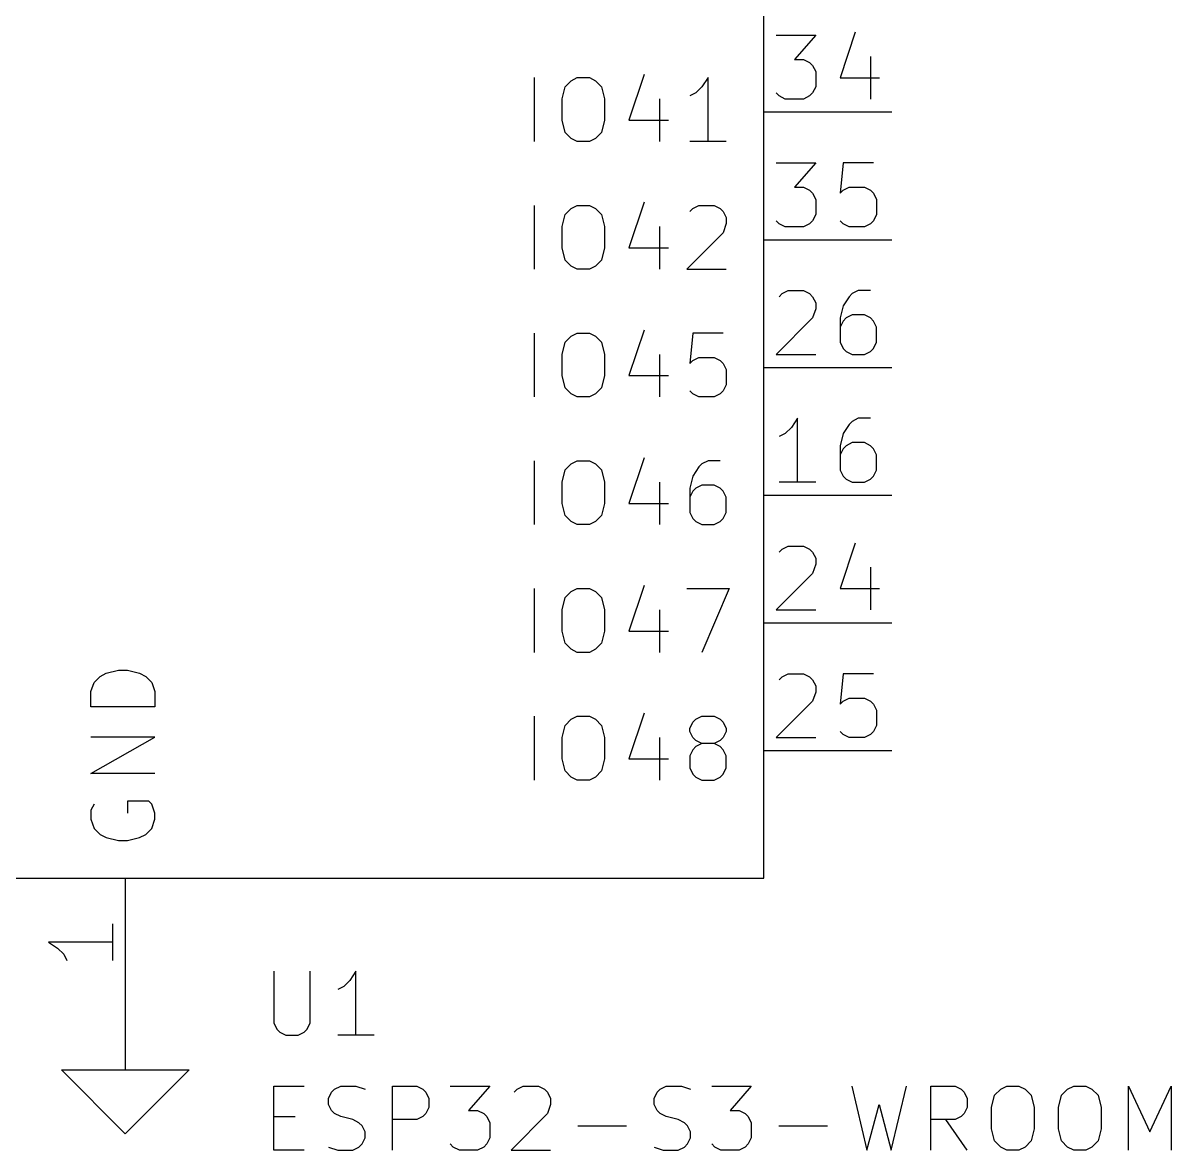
# Model space of a CAD drawing. Header units: inches. Extents: x 0.4 to 16.1, y -11.3 to -0.4.
# Drawn here: x 9.37 to 10.269, y -3.913 to -3.03 of the extents above; entities that cross this region are included whole.
import ezdxf

# ---------------------------------------------------------------- set-up
doc = ezdxf.new("R2010")
doc.units = ezdxf.units.IN
doc.header["$MEASUREMENT"] = 0
for name, color, linetype in [('GREENSIXTYFIVE', 129, 'CONTINUOUS'), ('LIGHTRED', 12, 'CONTINUOUS'), ('RED', 14, 'CONTINUOUS'), ('WHITE', 250, 'CONTINUOUS')]:
    doc.layers.add(name, color=color, linetype=linetype)

msp = doc.modelspace()

# ---------------------------------------------------------------- linework, layer by layer
at = {"layer": 'GREENSIXTYFIVE', "linetype": 'CONTINUOUS'}
for p, q in [((9.77047, -3.12313), (9.77047, -3.07313)), ((9.77047, -3.12313), (9.77047, -3.07313)), ((9.79905, -3.07551), (9.80381, -3.07313)), ((9.79905, -3.07551), (9.80381, -3.07313)), ((9.80381, -3.07313), (9.81333, -3.07313)), ((9.80381, -3.07313), (9.81333, -3.07313)), ((9.81333, -3.07313), (9.81809, -3.07551)), ((9.81333, -3.07313), (9.81809, -3.07551)), ((9.85619, -3.07075), (9.84429, -3.10646)), ((9.85619, -3.07075), (9.84429, -3.10646)), ((9.90619, -3.07313), (9.90143, -3.08028)), ((9.90619, -3.07313), (9.90143, -3.08028)), ((9.90619, -3.12313), (9.90619, -3.07313)), ((9.90619, -3.12313), (9.90619, -3.07313)), ((9.79191, -3.0898), (9.79428, -3.08028)), ((9.79191, -3.0898), (9.79428, -3.08028)), ((9.79428, -3.08028), (9.79905, -3.07551)), ((9.79428, -3.08028), (9.79905, -3.07551)), ((9.81809, -3.07551), (9.82285, -3.08028)), ((9.81809, -3.07551), (9.82285, -3.08028)), ((9.82285, -3.08028), (9.82524, -3.0898)), ((9.82285, -3.08028), (9.82524, -3.0898)), ((9.90143, -3.08028), (9.89667, -3.08504)), ((9.90143, -3.08028), (9.89667, -3.08504)), ((9.79191, -3.10646), (9.79191, -3.0898)), ((9.79191, -3.10646), (9.79191, -3.0898)), ((9.82524, -3.0898), (9.82524, -3.10646)), ((9.82524, -3.0898), (9.82524, -3.10646)), ((9.86809, -3.0898), (9.86809, -3.12313)), ((9.86809, -3.0898), (9.86809, -3.12313)), ((9.89667, -3.08504), (9.89191, -3.08742)), ((9.89667, -3.08504), (9.89191, -3.08742)), ((9.79428, -3.11599), (9.79191, -3.10646)), ((9.79428, -3.11599), (9.79191, -3.10646)), ((9.82524, -3.10646), (9.82285, -3.11599)), ((9.82524, -3.10646), (9.82285, -3.11599)), ((9.84429, -3.10646), (9.87524, -3.10646)), ((9.84429, -3.10646), (9.87524, -3.10646)), ((9.79905, -3.12075), (9.79428, -3.11599)), ((9.79905, -3.12075), (9.79428, -3.11599)), ((9.82285, -3.11599), (9.81809, -3.12075)), ((9.82285, -3.11599), (9.81809, -3.12075)), ((9.80381, -3.12313), (9.79905, -3.12075)), ((9.80381, -3.12313), (9.79905, -3.12075)), ((9.81333, -3.12313), (9.80381, -3.12313)), ((9.81333, -3.12313), (9.80381, -3.12313)), ((9.81809, -3.12075), (9.81333, -3.12313)), ((9.81809, -3.12075), (9.81333, -3.12313)), ((9.92048, -3.12313), (9.89191, -3.12313)), ((9.92048, -3.12313), (9.89191, -3.12313)), ((9.85619, -3.17075), (9.84429, -3.20646)), ((9.85619, -3.17075), (9.84429, -3.20646)), ((9.77047, -3.22313), (9.77047, -3.17313)), ((9.77047, -3.22313), (9.77047, -3.17313)), ((9.79191, -3.1898), (9.79428, -3.18028)), ((9.79191, -3.1898), (9.79428, -3.18028)), ((9.79428, -3.18028), (9.79905, -3.17551)), ((9.79428, -3.18028), (9.79905, -3.17551)), ((9.79905, -3.17551), (9.80381, -3.17313)), ((9.79905, -3.17551), (9.80381, -3.17313)), ((9.80381, -3.17313), (9.81333, -3.17313)), ((9.80381, -3.17313), (9.81333, -3.17313)), ((9.81333, -3.17313), (9.81809, -3.17551)), ((9.81333, -3.17313), (9.81809, -3.17551)), ((9.81809, -3.17551), (9.82285, -3.18028)), ((9.81809, -3.17551), (9.82285, -3.18028)), ((9.82285, -3.18028), (9.82524, -3.1898)), ((9.82285, -3.18028), (9.82524, -3.1898)), ((9.89191, -3.17789), (9.89428, -3.17551)), ((9.89191, -3.17789), (9.89428, -3.17551)), ((9.89428, -3.17551), (9.89905, -3.17313)), ((9.89428, -3.17551), (9.89905, -3.17313)), ((9.89905, -3.17313), (9.91095, -3.17313)), ((9.89905, -3.17313), (9.91095, -3.17313)), ((9.91095, -3.17313), (9.91571, -3.17551)), ((9.91095, -3.17313), (9.91571, -3.17551)), ((9.91571, -3.17551), (9.91809, -3.17789)), ((9.91571, -3.17551), (9.91809, -3.17789)), ((9.91809, -3.17789), (9.92048, -3.18265)), ((9.91809, -3.17789), (9.92048, -3.18265)), ((9.79191, -3.20646), (9.79191, -3.1898)), ((9.79191, -3.20646), (9.79191, -3.1898)), ((9.82524, -3.1898), (9.82524, -3.20646)), ((9.82524, -3.1898), (9.82524, -3.20646)), ((9.86809, -3.1898), (9.86809, -3.22313)), ((9.86809, -3.1898), (9.86809, -3.22313)), ((9.92048, -3.18742), (9.91809, -3.19456)), ((9.92048, -3.18742), (9.91809, -3.19456)), ((9.92048, -3.18265), (9.92048, -3.18742)), ((9.92048, -3.18265), (9.92048, -3.18742)), ((9.91809, -3.19456), (9.88952, -3.22313)), ((9.91809, -3.19456), (9.88952, -3.22313)), ((9.79428, -3.21599), (9.79191, -3.20646)), ((9.79428, -3.21599), (9.79191, -3.20646)), ((9.82524, -3.20646), (9.82285, -3.21599)), ((9.82524, -3.20646), (9.82285, -3.21599)), ((9.84429, -3.20646), (9.87524, -3.20646)), ((9.84429, -3.20646), (9.87524, -3.20646)), ((9.79905, -3.22075), (9.79428, -3.21599)), ((9.79905, -3.22075), (9.79428, -3.21599)), ((9.82285, -3.21599), (9.81809, -3.22075)), ((9.82285, -3.21599), (9.81809, -3.22075)), ((9.80381, -3.22313), (9.79905, -3.22075)), ((9.80381, -3.22313), (9.79905, -3.22075)), ((9.81333, -3.22313), (9.80381, -3.22313)), ((9.81333, -3.22313), (9.80381, -3.22313)), ((9.81809, -3.22075), (9.81333, -3.22313)), ((9.81809, -3.22075), (9.81333, -3.22313)), ((9.88952, -3.22313), (9.92048, -3.22313)), ((9.88952, -3.22313), (9.92048, -3.22313)), ((9.85619, -3.27075), (9.84429, -3.30646)), ((9.85619, -3.27075), (9.84429, -3.30646)), ((9.77047, -3.32313), (9.77047, -3.27313)), ((9.77047, -3.32313), (9.77047, -3.27313)), ((9.79191, -3.2898), (9.79428, -3.28028)), ((9.79191, -3.2898), (9.79428, -3.28028)), ((9.79428, -3.28028), (9.79905, -3.27551)), ((9.79428, -3.28028), (9.79905, -3.27551)), ((9.79905, -3.27551), (9.80381, -3.27313)), ((9.79905, -3.27551), (9.80381, -3.27313)), ((9.80381, -3.27313), (9.81333, -3.27313)), ((9.80381, -3.27313), (9.81333, -3.27313)), ((9.81333, -3.27313), (9.81809, -3.27551)), ((9.81333, -3.27313), (9.81809, -3.27551)), ((9.81809, -3.27551), (9.82285, -3.28028)), ((9.81809, -3.27551), (9.82285, -3.28028)), ((9.82285, -3.28028), (9.82524, -3.2898)), ((9.82285, -3.28028), (9.82524, -3.2898)), ((9.89428, -3.27313), (9.89191, -3.29694)), ((9.89428, -3.27313), (9.89191, -3.29694)), ((9.91809, -3.27313), (9.89428, -3.27313)), ((9.91809, -3.27313), (9.89428, -3.27313)), ((9.79191, -3.30646), (9.79191, -3.2898)), ((9.79191, -3.30646), (9.79191, -3.2898)), ((9.82524, -3.2898), (9.82524, -3.30646)), ((9.82524, -3.2898), (9.82524, -3.30646)), ((9.86809, -3.2898), (9.86809, -3.32313)), ((9.86809, -3.2898), (9.86809, -3.32313)), ((9.89191, -3.29694), (9.89428, -3.29456)), ((9.89191, -3.29694), (9.89428, -3.29456)), ((9.89428, -3.29456), (9.89905, -3.29218)), ((9.89428, -3.29456), (9.89905, -3.29218)), ((9.89905, -3.29218), (9.91095, -3.29218)), ((9.89905, -3.29218), (9.91095, -3.29218)), ((9.91095, -3.29218), (9.91571, -3.29456)), ((9.91095, -3.29218), (9.91571, -3.29456)), ((9.91571, -3.29456), (9.91809, -3.29694)), ((9.91571, -3.29456), (9.91809, -3.29694)), ((9.91809, -3.29694), (9.92048, -3.3017)), ((9.91809, -3.29694), (9.92048, -3.3017)), ((9.79428, -3.31599), (9.79191, -3.30646)), ((9.79428, -3.31599), (9.79191, -3.30646)), ((9.82524, -3.30646), (9.82285, -3.31599)), ((9.82524, -3.30646), (9.82285, -3.31599)), ((9.84429, -3.30646), (9.87524, -3.30646)), ((9.84429, -3.30646), (9.87524, -3.30646)), ((9.92048, -3.3017), (9.92048, -3.31361)), ((9.92048, -3.3017), (9.92048, -3.31361)), ((9.79905, -3.32075), (9.79428, -3.31599)), ((9.79905, -3.32075), (9.79428, -3.31599)), ((9.82285, -3.31599), (9.81809, -3.32075)), ((9.82285, -3.31599), (9.81809, -3.32075)), ((9.92048, -3.31361), (9.91809, -3.31837)), ((9.92048, -3.31361), (9.91809, -3.31837)), ((9.80381, -3.32313), (9.79905, -3.32075)), ((9.80381, -3.32313), (9.79905, -3.32075)), ((9.81333, -3.32313), (9.80381, -3.32313)), ((9.81333, -3.32313), (9.80381, -3.32313)), ((9.81809, -3.32075), (9.81333, -3.32313)), ((9.81809, -3.32075), (9.81333, -3.32313)), ((9.89428, -3.32075), (9.89191, -3.31837)), ((9.89428, -3.32075), (9.89191, -3.31837)), ((9.89905, -3.32313), (9.89428, -3.32075)), ((9.89905, -3.32313), (9.89428, -3.32075)), ((9.91095, -3.32313), (9.89905, -3.32313)), ((9.91095, -3.32313), (9.89905, -3.32313)), ((9.91571, -3.32075), (9.91095, -3.32313)), ((9.91571, -3.32075), (9.91095, -3.32313)), ((9.91809, -3.31837), (9.91571, -3.32075)), ((9.91809, -3.31837), (9.91571, -3.32075)), ((9.77047, -3.42313), (9.77047, -3.37313)), ((9.77047, -3.42313), (9.77047, -3.37313)), ((9.79428, -3.38028), (9.79905, -3.37551)), ((9.79428, -3.38028), (9.79905, -3.37551)), ((9.79905, -3.37551), (9.80381, -3.37313)), ((9.79905, -3.37551), (9.80381, -3.37313)), ((9.80381, -3.37313), (9.81333, -3.37313)), ((9.80381, -3.37313), (9.81333, -3.37313)), ((9.81333, -3.37313), (9.81809, -3.37551)), ((9.81333, -3.37313), (9.81809, -3.37551)), ((9.81809, -3.37551), (9.82285, -3.38028)), ((9.81809, -3.37551), (9.82285, -3.38028)), ((9.85619, -3.37075), (9.84429, -3.40646)), ((9.85619, -3.37075), (9.84429, -3.40646)), ((9.89905, -3.37789), (9.89428, -3.38504)), ((9.89905, -3.37789), (9.89428, -3.38504)), ((9.90143, -3.37551), (9.89905, -3.37789)), ((9.90143, -3.37551), (9.89905, -3.37789)), ((9.90619, -3.37313), (9.90143, -3.37551)), ((9.90619, -3.37313), (9.90143, -3.37551)), ((9.91571, -3.37313), (9.90619, -3.37313)), ((9.91571, -3.37313), (9.90619, -3.37313)), ((9.79191, -3.3898), (9.79428, -3.38028)), ((9.79191, -3.3898), (9.79428, -3.38028)), ((9.82285, -3.38028), (9.82524, -3.3898)), ((9.82285, -3.38028), (9.82524, -3.3898)), ((9.89428, -3.38504), (9.89191, -3.39456)), ((9.89428, -3.38504), (9.89191, -3.39456)), ((9.79191, -3.40646), (9.79191, -3.3898)), ((9.79191, -3.40646), (9.79191, -3.3898)), ((9.82524, -3.3898), (9.82524, -3.40646)), ((9.82524, -3.3898), (9.82524, -3.40646)), ((9.86809, -3.3898), (9.86809, -3.42313)), ((9.86809, -3.3898), (9.86809, -3.42313)), ((9.89191, -3.39456), (9.89191, -3.41361)), ((9.89191, -3.39456), (9.89191, -3.41361)), ((9.89428, -3.39694), (9.89191, -3.4017)), ((9.89428, -3.39694), (9.89191, -3.4017)), ((9.89667, -3.39456), (9.89428, -3.39694)), ((9.89667, -3.39456), (9.89428, -3.39694)), ((9.90143, -3.39218), (9.89667, -3.39456)), ((9.90143, -3.39218), (9.89667, -3.39456)), ((9.91095, -3.39218), (9.90143, -3.39218)), ((9.91095, -3.39218), (9.90143, -3.39218)), ((9.91571, -3.39456), (9.91095, -3.39218)), ((9.91571, -3.39456), (9.91095, -3.39218)), ((9.91809, -3.39694), (9.91571, -3.39456)), ((9.91809, -3.39694), (9.91571, -3.39456)), ((9.92048, -3.4017), (9.91809, -3.39694)), ((9.92048, -3.4017), (9.91809, -3.39694)), ((9.92048, -3.41361), (9.92048, -3.4017)), ((9.92048, -3.41361), (9.92048, -3.4017)), ((9.79428, -3.41599), (9.79191, -3.40646)), ((9.79428, -3.41599), (9.79191, -3.40646)), ((9.82524, -3.40646), (9.82285, -3.41599)), ((9.82524, -3.40646), (9.82285, -3.41599)), ((9.84429, -3.40646), (9.87524, -3.40646)), ((9.84429, -3.40646), (9.87524, -3.40646)), ((9.89191, -3.41361), (9.89428, -3.41837)), ((9.89191, -3.41361), (9.89428, -3.41837)), ((9.91809, -3.41837), (9.92048, -3.41361)), ((9.91809, -3.41837), (9.92048, -3.41361)), ((9.79905, -3.42075), (9.79428, -3.41599)), ((9.79905, -3.42075), (9.79428, -3.41599)), ((9.80381, -3.42313), (9.79905, -3.42075)), ((9.80381, -3.42313), (9.79905, -3.42075)), ((9.81333, -3.42313), (9.80381, -3.42313)), ((9.81333, -3.42313), (9.80381, -3.42313)), ((9.81809, -3.42075), (9.81333, -3.42313)), ((9.81809, -3.42075), (9.81333, -3.42313)), ((9.82285, -3.41599), (9.81809, -3.42075)), ((9.82285, -3.41599), (9.81809, -3.42075)), ((9.89428, -3.41837), (9.89667, -3.42075)), ((9.89428, -3.41837), (9.89667, -3.42075)), ((9.89667, -3.42075), (9.90143, -3.42313)), ((9.89667, -3.42075), (9.90143, -3.42313)), ((9.90143, -3.42313), (9.91095, -3.42313)), ((9.90143, -3.42313), (9.91095, -3.42313)), ((9.91095, -3.42313), (9.91571, -3.42075)), ((9.91095, -3.42313), (9.91571, -3.42075)), ((9.91571, -3.42075), (9.91809, -3.41837)), ((9.91571, -3.42075), (9.91809, -3.41837)), ((9.77047, -3.52313), (9.77047, -3.47313)), ((9.77047, -3.52313), (9.77047, -3.47313)), ((9.79428, -3.48028), (9.79905, -3.47551)), ((9.79428, -3.48028), (9.79905, -3.47551)), ((9.79905, -3.47551), (9.80381, -3.47313)), ((9.79905, -3.47551), (9.80381, -3.47313)), ((9.80381, -3.47313), (9.81333, -3.47313)), ((9.80381, -3.47313), (9.81333, -3.47313)), ((9.81333, -3.47313), (9.81809, -3.47551)), ((9.81333, -3.47313), (9.81809, -3.47551)), ((9.81809, -3.47551), (9.82285, -3.48028)), ((9.81809, -3.47551), (9.82285, -3.48028)), ((9.85619, -3.47075), (9.84429, -3.50646)), ((9.85619, -3.47075), (9.84429, -3.50646)), ((9.88952, -3.47313), (9.92285, -3.47313)), ((9.88952, -3.47313), (9.92285, -3.47313)), ((9.92285, -3.47313), (9.90143, -3.52313)), ((9.92285, -3.47313), (9.90143, -3.52313)), ((9.79191, -3.4898), (9.79428, -3.48028)), ((9.79191, -3.4898), (9.79428, -3.48028)), ((9.82285, -3.48028), (9.82524, -3.4898)), ((9.82285, -3.48028), (9.82524, -3.4898)), ((9.79191, -3.50646), (9.79191, -3.4898)), ((9.79191, -3.50646), (9.79191, -3.4898)), ((9.82524, -3.4898), (9.82524, -3.50646)), ((9.82524, -3.4898), (9.82524, -3.50646)), ((9.86809, -3.4898), (9.86809, -3.52313)), ((9.86809, -3.4898), (9.86809, -3.52313)), ((9.79428, -3.51599), (9.79191, -3.50646)), ((9.79428, -3.51599), (9.79191, -3.50646)), ((9.82524, -3.50646), (9.82285, -3.51599)), ((9.82524, -3.50646), (9.82285, -3.51599)), ((9.84429, -3.50646), (9.87524, -3.50646)), ((9.84429, -3.50646), (9.87524, -3.50646)), ((9.79905, -3.52075), (9.79428, -3.51599)), ((9.79905, -3.52075), (9.79428, -3.51599)), ((9.80381, -3.52313), (9.79905, -3.52075)), ((9.80381, -3.52313), (9.79905, -3.52075)), ((9.81333, -3.52313), (9.80381, -3.52313)), ((9.81333, -3.52313), (9.80381, -3.52313)), ((9.81809, -3.52075), (9.81333, -3.52313)), ((9.81809, -3.52075), (9.81333, -3.52313)), ((9.82285, -3.51599), (9.81809, -3.52075)), ((9.82285, -3.51599), (9.81809, -3.52075)), ((9.43028, -3.5419), (9.43504, -3.53952)), ((9.43028, -3.5419), (9.43504, -3.53952)), ((9.43504, -3.53952), (9.44456, -3.53714)), ((9.43504, -3.53952), (9.44456, -3.53714)), ((9.44456, -3.53714), (9.4517, -3.53714)), ((9.44456, -3.53714), (9.4517, -3.53714)), ((9.4517, -3.53714), (9.46122, -3.53952)), ((9.4517, -3.53714), (9.46122, -3.53952)), ((9.46122, -3.53952), (9.46599, -3.5419)), ((9.46122, -3.53952), (9.46599, -3.5419)), ((9.42313, -3.55381), (9.42551, -3.54667)), ((9.42313, -3.55381), (9.42551, -3.54667)), ((9.42551, -3.54667), (9.43028, -3.5419)), ((9.42551, -3.54667), (9.43028, -3.5419)), ((9.46599, -3.5419), (9.47075, -3.54667)), ((9.46599, -3.5419), (9.47075, -3.54667)), ((9.47075, -3.54667), (9.47313, -3.55381)), ((9.47075, -3.54667), (9.47313, -3.55381)), ((9.42313, -3.56571), (9.42313, -3.55381)), ((9.42313, -3.56571), (9.42313, -3.55381)), ((9.47313, -3.55381), (9.47313, -3.56571)), ((9.47313, -3.55381), (9.47313, -3.56571)), ((9.47313, -3.56571), (9.42313, -3.56571)), ((9.47313, -3.56571), (9.42313, -3.56571)), ((9.77047, -3.62313), (9.77047, -3.57313)), ((9.77047, -3.62313), (9.77047, -3.57313)), ((9.79428, -3.58028), (9.79905, -3.57551)), ((9.79428, -3.58028), (9.79905, -3.57551)), ((9.79905, -3.57551), (9.80381, -3.57313)), ((9.79905, -3.57551), (9.80381, -3.57313)), ((9.80381, -3.57313), (9.81333, -3.57313)), ((9.80381, -3.57313), (9.81333, -3.57313)), ((9.81333, -3.57313), (9.81809, -3.57551)), ((9.81333, -3.57313), (9.81809, -3.57551)), ((9.81809, -3.57551), (9.82285, -3.58028)), ((9.81809, -3.57551), (9.82285, -3.58028)), ((9.85619, -3.57075), (9.84429, -3.60646)), ((9.85619, -3.57075), (9.84429, -3.60646)), ((9.89428, -3.57789), (9.89667, -3.57551)), ((9.89428, -3.57789), (9.89667, -3.57551)), ((9.89667, -3.57551), (9.90143, -3.57313)), ((9.89667, -3.57551), (9.90143, -3.57313)), ((9.90143, -3.57313), (9.91095, -3.57313)), ((9.90143, -3.57313), (9.91095, -3.57313)), ((9.91095, -3.57313), (9.91571, -3.57551)), ((9.91095, -3.57313), (9.91571, -3.57551)), ((9.91571, -3.57551), (9.91809, -3.57789)), ((9.91571, -3.57551), (9.91809, -3.57789)), ((9.79191, -3.5898), (9.79428, -3.58028)), ((9.79191, -3.5898), (9.79428, -3.58028)), ((9.82285, -3.58028), (9.82524, -3.5898)), ((9.82285, -3.58028), (9.82524, -3.5898)), ((9.89191, -3.58265), (9.89428, -3.57789)), ((9.89191, -3.58265), (9.89428, -3.57789)), ((9.89191, -3.58504), (9.89191, -3.58265)), ((9.89191, -3.58504), (9.89191, -3.58265)), ((9.89428, -3.5898), (9.89191, -3.58504)), ((9.89428, -3.5898), (9.89191, -3.58504)), ((9.91809, -3.57789), (9.92048, -3.58265)), ((9.91809, -3.57789), (9.92048, -3.58265)), ((9.92048, -3.58504), (9.91809, -3.5898)), ((9.92048, -3.58504), (9.91809, -3.5898)), ((9.92048, -3.58265), (9.92048, -3.58504)), ((9.92048, -3.58265), (9.92048, -3.58504)), ((9.42313, -3.61809), (9.47313, -3.58952)), ((9.47313, -3.58952), (9.42313, -3.58952)), ((9.42313, -3.61809), (9.47313, -3.58952)), ((9.47313, -3.58952), (9.42313, -3.58952)), ((9.79191, -3.60646), (9.79191, -3.5898)), ((9.79191, -3.60646), (9.79191, -3.5898)), ((9.82524, -3.5898), (9.82524, -3.60646)), ((9.82524, -3.5898), (9.82524, -3.60646)), ((9.86809, -3.5898), (9.86809, -3.62313)), ((9.86809, -3.5898), (9.86809, -3.62313)), ((9.89667, -3.59218), (9.89428, -3.5898)), ((9.89667, -3.59218), (9.89428, -3.5898)), ((9.90143, -3.59456), (9.89667, -3.59218)), ((9.90143, -3.59456), (9.89667, -3.59218)), ((9.90143, -3.59456), (9.89667, -3.59694)), ((9.90143, -3.59456), (9.89667, -3.59694)), ((9.91095, -3.59456), (9.90143, -3.59456)), ((9.91095, -3.59456), (9.90143, -3.59456)), ((9.91571, -3.59218), (9.91095, -3.59456)), ((9.91571, -3.59218), (9.91095, -3.59456)), ((9.91571, -3.59694), (9.91095, -3.59456)), ((9.91571, -3.59694), (9.91095, -3.59456)), ((9.91809, -3.5898), (9.91571, -3.59218)), ((9.91809, -3.5898), (9.91571, -3.59218)), ((9.89428, -3.59932), (9.89191, -3.60408)), ((9.89428, -3.59932), (9.89191, -3.60408)), ((9.89667, -3.59694), (9.89428, -3.59932)), ((9.89667, -3.59694), (9.89428, -3.59932)), ((9.91809, -3.59932), (9.91571, -3.59694)), ((9.91809, -3.59932), (9.91571, -3.59694)), ((9.92048, -3.60408), (9.91809, -3.59932)), ((9.92048, -3.60408), (9.91809, -3.59932)), ((9.79428, -3.61599), (9.79191, -3.60646)), ((9.79428, -3.61599), (9.79191, -3.60646)), ((9.82524, -3.60646), (9.82285, -3.61599)), ((9.82524, -3.60646), (9.82285, -3.61599)), ((9.84429, -3.60646), (9.87524, -3.60646)), ((9.84429, -3.60646), (9.87524, -3.60646)), ((9.89191, -3.60408), (9.89191, -3.61361)), ((9.89191, -3.60408), (9.89191, -3.61361)), ((9.92048, -3.61361), (9.92048, -3.60408)), ((9.92048, -3.61361), (9.92048, -3.60408)), ((9.47313, -3.61809), (9.42313, -3.61809)), ((9.47313, -3.61809), (9.42313, -3.61809)), ((9.79905, -3.62075), (9.79428, -3.61599)), ((9.79905, -3.62075), (9.79428, -3.61599)), ((9.80381, -3.62313), (9.79905, -3.62075)), ((9.80381, -3.62313), (9.79905, -3.62075)), ((9.81809, -3.62075), (9.81333, -3.62313)), ((9.81809, -3.62075), (9.81333, -3.62313)), ((9.82285, -3.61599), (9.81809, -3.62075)), ((9.82285, -3.61599), (9.81809, -3.62075)), ((9.89191, -3.61361), (9.89428, -3.61837)), ((9.89191, -3.61361), (9.89428, -3.61837)), ((9.89428, -3.61837), (9.89667, -3.62075)), ((9.89428, -3.61837), (9.89667, -3.62075)), ((9.89667, -3.62075), (9.90143, -3.62313)), ((9.89667, -3.62075), (9.90143, -3.62313)), ((9.91095, -3.62313), (9.91571, -3.62075)), ((9.91095, -3.62313), (9.91571, -3.62075)), ((9.91571, -3.62075), (9.91809, -3.61837)), ((9.91571, -3.62075), (9.91809, -3.61837)), ((9.91809, -3.61837), (9.92048, -3.61361)), ((9.91809, -3.61837), (9.92048, -3.61361)), ((9.81333, -3.62313), (9.80381, -3.62313)), ((9.81333, -3.62313), (9.80381, -3.62313)), ((9.90143, -3.62313), (9.91095, -3.62313)), ((9.90143, -3.62313), (9.91095, -3.62313)), ((9.46837, -3.63952), (9.4517, -3.63952)), ((9.4517, -3.63952), (9.4517, -3.64905)), ((9.46837, -3.63952), (9.4517, -3.63952)), ((9.4517, -3.63952), (9.4517, -3.64905)), ((9.47075, -3.6419), (9.46837, -3.63952)), ((9.47075, -3.6419), (9.46837, -3.63952)), ((9.42551, -3.6419), (9.42313, -3.64667)), ((9.42551, -3.6419), (9.42313, -3.64667)), ((9.42313, -3.64667), (9.42313, -3.65381)), ((9.42313, -3.64667), (9.42313, -3.65381)), ((9.47313, -3.64905), (9.47075, -3.6419)), ((9.47313, -3.64905), (9.47075, -3.6419)), ((9.42313, -3.65381), (9.42551, -3.66095)), ((9.42313, -3.65381), (9.42551, -3.66095)), ((9.47075, -3.66095), (9.47313, -3.65381)), ((9.47075, -3.66095), (9.47313, -3.65381)), ((9.47313, -3.65381), (9.47313, -3.64905)), ((9.47313, -3.65381), (9.47313, -3.64905)), ((9.42551, -3.66095), (9.43028, -3.66571)), ((9.42551, -3.66095), (9.43028, -3.66571)), ((9.43028, -3.66571), (9.43504, -3.66809)), ((9.43028, -3.66571), (9.43504, -3.66809)), ((9.46122, -3.66809), (9.46599, -3.66571)), ((9.46122, -3.66809), (9.46599, -3.66571)), ((9.46599, -3.66571), (9.47075, -3.66095)), ((9.46599, -3.66571), (9.47075, -3.66095)), ((9.43504, -3.66809), (9.44456, -3.67047)), ((9.43504, -3.66809), (9.44456, -3.67047)), ((9.44456, -3.67047), (9.4517, -3.67047)), ((9.44456, -3.67047), (9.4517, -3.67047)), ((9.4517, -3.67047), (9.46122, -3.66809)), ((9.4517, -3.67047), (9.46122, -3.66809)), ((9.56628, -3.7728), (9.56628, -3.81328)), ((9.56628, -3.7728), (9.56628, -3.81328)), ((9.59485, -3.81328), (9.59485, -3.7728)), ((9.59485, -3.81328), (9.59485, -3.7728)), ((9.63057, -3.7728), (9.62581, -3.77995)), ((9.63057, -3.7728), (9.62581, -3.77995)), ((9.63057, -3.8228), (9.63057, -3.7728)), ((9.63057, -3.8228), (9.63057, -3.7728)), ((9.62581, -3.77995), (9.62104, -3.78471)), ((9.62581, -3.77995), (9.62104, -3.78471)), ((9.62104, -3.78471), (9.61628, -3.78709)), ((9.62104, -3.78471), (9.61628, -3.78709)), ((9.56628, -3.81328), (9.56866, -3.81804)), ((9.56628, -3.81328), (9.56866, -3.81804)), ((9.56866, -3.81804), (9.57104, -3.82043)), ((9.56866, -3.81804), (9.57104, -3.82043)), ((9.59009, -3.82043), (9.59247, -3.81804)), ((9.59009, -3.82043), (9.59247, -3.81804)), ((9.59247, -3.81804), (9.59485, -3.81328)), ((9.59247, -3.81804), (9.59485, -3.81328)), ((9.57104, -3.82043), (9.5758, -3.8228)), ((9.57104, -3.82043), (9.5758, -3.8228)), ((9.5758, -3.8228), (9.58533, -3.8228)), ((9.5758, -3.8228), (9.58533, -3.8228)), ((9.58533, -3.8228), (9.59009, -3.82043)), ((9.58533, -3.8228), (9.59009, -3.82043)), ((9.64485, -3.8228), (9.61628, -3.8228)), ((9.64485, -3.8228), (9.61628, -3.8228)), ((9.56628, -3.9128), (9.56628, -3.8628)), ((9.56628, -3.8628), (9.59009, -3.8628)), ((9.56628, -3.9128), (9.56628, -3.8628)), ((9.56628, -3.8628), (9.59009, -3.8628)), ((9.6139, -3.86519), (9.61866, -3.8628)), ((9.6139, -3.86519), (9.61866, -3.8628)), ((9.61866, -3.8628), (9.63056, -3.8628)), ((9.61866, -3.8628), (9.63056, -3.8628)), ((9.63056, -3.8628), (9.63771, -3.86519)), ((9.63056, -3.8628), (9.63771, -3.86519)), ((9.65913, -3.9128), (9.65913, -3.8628)), ((9.65913, -3.8628), (9.67818, -3.8628)), ((9.65913, -3.9128), (9.65913, -3.8628)), ((9.65913, -3.8628), (9.67818, -3.8628)), ((9.67818, -3.8628), (9.68294, -3.86519)), ((9.67818, -3.8628), (9.68294, -3.86519)), ((9.70437, -3.8628), (9.73533, -3.8628)), ((9.70437, -3.8628), (9.73533, -3.8628)), ((9.73533, -3.8628), (9.71866, -3.88185)), ((9.73533, -3.8628), (9.71866, -3.88185)), ((9.75675, -3.86519), (9.76152, -3.8628)), ((9.75675, -3.86519), (9.76152, -3.8628)), ((9.76152, -3.8628), (9.77342, -3.8628)), ((9.76152, -3.8628), (9.77342, -3.8628)), ((9.77342, -3.8628), (9.77818, -3.86519)), ((9.77342, -3.8628), (9.77818, -3.86519)), ((9.86866, -3.86519), (9.87342, -3.8628)), ((9.86866, -3.86519), (9.87342, -3.8628)), ((9.87342, -3.8628), (9.88532, -3.8628)), ((9.87342, -3.8628), (9.88532, -3.8628)), ((9.88532, -3.8628), (9.89247, -3.86519)), ((9.88532, -3.8628), (9.89247, -3.86519)), ((9.90913, -3.8628), (9.94009, -3.8628)), ((9.90913, -3.8628), (9.94009, -3.8628)), ((9.94009, -3.8628), (9.92342, -3.88185)), ((9.94009, -3.8628), (9.92342, -3.88185)), ((10.01866, -3.8628), (10.03056, -3.9128)), ((10.01866, -3.8628), (10.03056, -3.9128)), ((10.04961, -3.9128), (10.06152, -3.8628)), ((10.04961, -3.9128), (10.06152, -3.8628)), ((10.08056, -3.9128), (10.08056, -3.8628)), ((10.08056, -3.8628), (10.09961, -3.8628)), ((10.08056, -3.9128), (10.08056, -3.8628)), ((10.08056, -3.8628), (10.09961, -3.8628)), ((10.09961, -3.8628), (10.10437, -3.86519)), ((10.09961, -3.8628), (10.10437, -3.86519)), ((10.13532, -3.86519), (10.14008, -3.8628)), ((10.13532, -3.86519), (10.14008, -3.8628)), ((10.14008, -3.8628), (10.14961, -3.8628)), ((10.14008, -3.8628), (10.14961, -3.8628)), ((10.14961, -3.8628), (10.15437, -3.86519)), ((10.14961, -3.8628), (10.15437, -3.86519)), ((10.1877, -3.86519), (10.19246, -3.8628)), ((10.1877, -3.86519), (10.19246, -3.8628)), ((10.19246, -3.8628), (10.20199, -3.8628)), ((10.19246, -3.8628), (10.20199, -3.8628)), ((10.20199, -3.8628), (10.20675, -3.86519)), ((10.20199, -3.8628), (10.20675, -3.86519)), ((10.23532, -3.9128), (10.23532, -3.8628)), ((10.23532, -3.8628), (10.25199, -3.89852)), ((10.23532, -3.9128), (10.23532, -3.8628)), ((10.23532, -3.8628), (10.25199, -3.89852)), ((10.25199, -3.89852), (10.26866, -3.8628)), ((10.25199, -3.89852), (10.26866, -3.8628)), ((10.26866, -3.8628), (10.26866, -3.9128)), ((10.26866, -3.8628), (10.26866, -3.9128)), ((9.60914, -3.87233), (9.61152, -3.86757)), ((9.60914, -3.87233), (9.61152, -3.86757)), ((9.60914, -3.87709), (9.60914, -3.87233)), ((9.60914, -3.87709), (9.60914, -3.87233)), ((9.61152, -3.86757), (9.6139, -3.86519)), ((9.61152, -3.86757), (9.6139, -3.86519)), ((9.68294, -3.86519), (9.68533, -3.86757)), ((9.68294, -3.86519), (9.68533, -3.86757)), ((9.68533, -3.86757), (9.6877, -3.87233)), ((9.68533, -3.86757), (9.6877, -3.87233)), ((9.6877, -3.87233), (9.6877, -3.87947)), ((9.6877, -3.87233), (9.6877, -3.87947)), ((9.75437, -3.86757), (9.75675, -3.86519)), ((9.75437, -3.86757), (9.75675, -3.86519)), ((9.77818, -3.86519), (9.78056, -3.86757)), ((9.77818, -3.86519), (9.78056, -3.86757)), ((9.78056, -3.86757), (9.78294, -3.87233)), ((9.78056, -3.86757), (9.78294, -3.87233)), ((9.78294, -3.87233), (9.78294, -3.87709)), ((9.78294, -3.87233), (9.78294, -3.87709)), ((9.8639, -3.87233), (9.86628, -3.86757)), ((9.8639, -3.87233), (9.86628, -3.86757)), ((9.8639, -3.87709), (9.8639, -3.87233)), ((9.8639, -3.87709), (9.8639, -3.87233)), ((9.86628, -3.86757), (9.86866, -3.86519)), ((9.86628, -3.86757), (9.86866, -3.86519)), ((10.10437, -3.86519), (10.10675, -3.86757)), ((10.10437, -3.86519), (10.10675, -3.86757)), ((10.10675, -3.86757), (10.10913, -3.87233)), ((10.10675, -3.86757), (10.10913, -3.87233)), ((10.10913, -3.87233), (10.10913, -3.87947)), ((10.10913, -3.87233), (10.10913, -3.87947)), ((10.12818, -3.87947), (10.13056, -3.86995)), ((10.12818, -3.87947), (10.13056, -3.86995)), ((10.13056, -3.86995), (10.13532, -3.86519)), ((10.13056, -3.86995), (10.13532, -3.86519)), ((10.15437, -3.86519), (10.15913, -3.86995)), ((10.15437, -3.86519), (10.15913, -3.86995)), ((10.15913, -3.86995), (10.16151, -3.87947)), ((10.15913, -3.86995), (10.16151, -3.87947)), ((10.18056, -3.87947), (10.18294, -3.86995)), ((10.18056, -3.87947), (10.18294, -3.86995)), ((10.18294, -3.86995), (10.1877, -3.86519)), ((10.18294, -3.86995), (10.1877, -3.86519)), ((10.20675, -3.86519), (10.21151, -3.86995)), ((10.20675, -3.86519), (10.21151, -3.86995)), ((10.21151, -3.86995), (10.21389, -3.87947)), ((10.21151, -3.86995), (10.21389, -3.87947)), ((9.61152, -3.88185), (9.60914, -3.87709)), ((9.61152, -3.88185), (9.60914, -3.87709)), ((9.6139, -3.88423), (9.61152, -3.88185)), ((9.6139, -3.88423), (9.61152, -3.88185)), ((9.6877, -3.87947), (9.68533, -3.88423)), ((9.6877, -3.87947), (9.68533, -3.88423)), ((9.71866, -3.88185), (9.7258, -3.88185)), ((9.71866, -3.88185), (9.7258, -3.88185)), ((9.7258, -3.88185), (9.73056, -3.88423)), ((9.7258, -3.88185), (9.73056, -3.88423)), ((9.78294, -3.87709), (9.78056, -3.88423)), ((9.78294, -3.87709), (9.78056, -3.88423)), ((9.86628, -3.88185), (9.8639, -3.87709)), ((9.86628, -3.88185), (9.8639, -3.87709)), ((9.86866, -3.88423), (9.86628, -3.88185)), ((9.86866, -3.88423), (9.86628, -3.88185)), ((9.92342, -3.88185), (9.93056, -3.88185)), ((9.92342, -3.88185), (9.93056, -3.88185)), ((9.93056, -3.88185), (9.93532, -3.88423)), ((9.93056, -3.88185), (9.93532, -3.88423)), ((10.03056, -3.9128), (10.04009, -3.87709)), ((10.03056, -3.9128), (10.04009, -3.87709)), ((10.04009, -3.87709), (10.04961, -3.9128)), ((10.04009, -3.87709), (10.04961, -3.9128)), ((10.10913, -3.87947), (10.10675, -3.88423)), ((10.10913, -3.87947), (10.10675, -3.88423)), ((10.12818, -3.89614), (10.12818, -3.87947)), ((10.12818, -3.89614), (10.12818, -3.87947)), ((10.16151, -3.87947), (10.16151, -3.89614)), ((10.16151, -3.87947), (10.16151, -3.89614)), ((10.18056, -3.89614), (10.18056, -3.87947)), ((10.18056, -3.89614), (10.18056, -3.87947)), ((10.21389, -3.87947), (10.21389, -3.89614)), ((10.21389, -3.87947), (10.21389, -3.89614)), ((9.56628, -3.88661), (9.58295, -3.88661)), ((9.56628, -3.88661), (9.58295, -3.88661)), ((9.61866, -3.88661), (9.6139, -3.88423)), ((9.61866, -3.88661), (9.6139, -3.88423)), ((9.62819, -3.889), (9.61866, -3.88661)), ((9.62819, -3.889), (9.61866, -3.88661)), ((9.63294, -3.89137), (9.62819, -3.889)), ((9.63294, -3.89137), (9.62819, -3.889)), ((9.63533, -3.89376), (9.63294, -3.89137)), ((9.63533, -3.89376), (9.63294, -3.89137)), ((9.67818, -3.889), (9.65913, -3.889)), ((9.67818, -3.889), (9.65913, -3.889)), ((9.68294, -3.88661), (9.67818, -3.889)), ((9.68294, -3.88661), (9.67818, -3.889)), ((9.68533, -3.88423), (9.68294, -3.88661)), ((9.68533, -3.88423), (9.68294, -3.88661)), ((9.73056, -3.88423), (9.73294, -3.88661)), ((9.73056, -3.88423), (9.73294, -3.88661)), ((9.73294, -3.88661), (9.73533, -3.89137)), ((9.73294, -3.88661), (9.73533, -3.89137)), ((9.73533, -3.89137), (9.73533, -3.90328)), ((9.73533, -3.89137), (9.73533, -3.90328)), ((9.78056, -3.88423), (9.75199, -3.9128)), ((9.78056, -3.88423), (9.75199, -3.9128)), ((9.87342, -3.88661), (9.86866, -3.88423)), ((9.87342, -3.88661), (9.86866, -3.88423)), ((9.88294, -3.889), (9.87342, -3.88661)), ((9.88294, -3.889), (9.87342, -3.88661)), ((9.8877, -3.89137), (9.88294, -3.889)), ((9.8877, -3.89137), (9.88294, -3.889)), ((9.89009, -3.89376), (9.8877, -3.89137)), ((9.89009, -3.89376), (9.8877, -3.89137)), ((9.93532, -3.88423), (9.9377, -3.88661)), ((9.93532, -3.88423), (9.9377, -3.88661)), ((9.9377, -3.88661), (9.94009, -3.89137)), ((9.9377, -3.88661), (9.94009, -3.89137)), ((9.94009, -3.89137), (9.94009, -3.90328)), ((9.94009, -3.89137), (9.94009, -3.90328)), ((10.09961, -3.889), (10.08056, -3.889)), ((10.09961, -3.889), (10.08056, -3.889)), ((10.10913, -3.9128), (10.09246, -3.889)), ((10.10913, -3.9128), (10.09246, -3.889)), ((10.10437, -3.88661), (10.09961, -3.889)), ((10.10437, -3.88661), (10.09961, -3.889)), ((10.10675, -3.88423), (10.10437, -3.88661)), ((10.10675, -3.88423), (10.10437, -3.88661)), ((9.63771, -3.89852), (9.63533, -3.89376)), ((9.63771, -3.89852), (9.63533, -3.89376)), ((9.63771, -3.90328), (9.63771, -3.89852)), ((9.63771, -3.90328), (9.63771, -3.89852)), ((9.80437, -3.89376), (9.84247, -3.89376)), ((9.80437, -3.89376), (9.84247, -3.89376)), ((9.89247, -3.89852), (9.89009, -3.89376)), ((9.89247, -3.89852), (9.89009, -3.89376)), ((9.89247, -3.90328), (9.89247, -3.89852)), ((9.89247, -3.90328), (9.89247, -3.89852)), ((9.96151, -3.89376), (9.99961, -3.89376)), ((9.96151, -3.89376), (9.99961, -3.89376)), ((10.13056, -3.90566), (10.12818, -3.89614)), ((10.13056, -3.90566), (10.12818, -3.89614)), ((10.16151, -3.89614), (10.15913, -3.90566)), ((10.16151, -3.89614), (10.15913, -3.90566)), ((10.18294, -3.90566), (10.18056, -3.89614)), ((10.18294, -3.90566), (10.18056, -3.89614)), ((10.21389, -3.89614), (10.21151, -3.90566)), ((10.21389, -3.89614), (10.21151, -3.90566)), ((9.63294, -3.91043), (9.63533, -3.90804)), ((9.63294, -3.91043), (9.63533, -3.90804)), ((9.63533, -3.90804), (9.63771, -3.90328)), ((9.63533, -3.90804), (9.63771, -3.90328)), ((9.70676, -3.91043), (9.70437, -3.90804)), ((9.70676, -3.91043), (9.70437, -3.90804)), ((9.73294, -3.90804), (9.73056, -3.91043)), ((9.73294, -3.90804), (9.73056, -3.91043)), ((9.73533, -3.90328), (9.73294, -3.90804)), ((9.73533, -3.90328), (9.73294, -3.90804)), ((9.8877, -3.91043), (9.89009, -3.90804)), ((9.8877, -3.91043), (9.89009, -3.90804)), ((9.89009, -3.90804), (9.89247, -3.90328)), ((9.89009, -3.90804), (9.89247, -3.90328)), ((9.91152, -3.91043), (9.90913, -3.90804)), ((9.91152, -3.91043), (9.90913, -3.90804)), ((9.9377, -3.90804), (9.93532, -3.91043)), ((9.9377, -3.90804), (9.93532, -3.91043)), ((9.94009, -3.90328), (9.9377, -3.90804)), ((9.94009, -3.90328), (9.9377, -3.90804)), ((10.13532, -3.91043), (10.13056, -3.90566)), ((10.13532, -3.91043), (10.13056, -3.90566)), ((10.15913, -3.90566), (10.15437, -3.91043)), ((10.15913, -3.90566), (10.15437, -3.91043)), ((10.1877, -3.91043), (10.18294, -3.90566)), ((10.1877, -3.91043), (10.18294, -3.90566)), ((10.21151, -3.90566), (10.20675, -3.91043)), ((10.21151, -3.90566), (10.20675, -3.91043)), ((9.59009, -3.9128), (9.56628, -3.9128)), ((9.59009, -3.9128), (9.56628, -3.9128)), ((9.60914, -3.91043), (9.61628, -3.9128)), ((9.60914, -3.91043), (9.61628, -3.9128)), ((9.61628, -3.9128), (9.62819, -3.9128)), ((9.61628, -3.9128), (9.62819, -3.9128)), ((9.62819, -3.9128), (9.63294, -3.91043)), ((9.62819, -3.9128), (9.63294, -3.91043)), ((9.71152, -3.9128), (9.70676, -3.91043)), ((9.71152, -3.9128), (9.70676, -3.91043)), ((9.7258, -3.9128), (9.71152, -3.9128)), ((9.7258, -3.9128), (9.71152, -3.9128)), ((9.73056, -3.91043), (9.7258, -3.9128)), ((9.73056, -3.91043), (9.7258, -3.9128)), ((9.75199, -3.9128), (9.78294, -3.9128)), ((9.75199, -3.9128), (9.78294, -3.9128)), ((9.8639, -3.91043), (9.87104, -3.9128)), ((9.8639, -3.91043), (9.87104, -3.9128)), ((9.87104, -3.9128), (9.88294, -3.9128)), ((9.87104, -3.9128), (9.88294, -3.9128)), ((9.88294, -3.9128), (9.8877, -3.91043)), ((9.88294, -3.9128), (9.8877, -3.91043)), ((9.91628, -3.9128), (9.91152, -3.91043)), ((9.91628, -3.9128), (9.91152, -3.91043)), ((9.93056, -3.9128), (9.91628, -3.9128)), ((9.93056, -3.9128), (9.91628, -3.9128)), ((9.93532, -3.91043), (9.93056, -3.9128)), ((9.93532, -3.91043), (9.93056, -3.9128)), ((10.14008, -3.9128), (10.13532, -3.91043)), ((10.14008, -3.9128), (10.13532, -3.91043)), ((10.14961, -3.9128), (10.14008, -3.9128)), ((10.14961, -3.9128), (10.14008, -3.9128)), ((10.15437, -3.91043), (10.14961, -3.9128)), ((10.15437, -3.91043), (10.14961, -3.9128)), ((10.19246, -3.9128), (10.1877, -3.91043)), ((10.19246, -3.9128), (10.1877, -3.91043)), ((10.20199, -3.9128), (10.19246, -3.9128)), ((10.20199, -3.9128), (10.19246, -3.9128)), ((10.20675, -3.91043), (10.20199, -3.9128)), ((10.20675, -3.91043), (10.20199, -3.9128))]:
    msp.add_line(p, q, dxfattribs=at)
at = {"layer": 'LIGHTRED', "linetype": 'CONTINUOUS'}
for p, q in [((10.02143, -3.0375), (10.00952, -3.07321)), ((10.02143, -3.0375), (10.00952, -3.07321)), ((9.95952, -3.03988), (9.99048, -3.03988)), ((9.95952, -3.03988), (9.99048, -3.03988)), ((9.99048, -3.03988), (9.97381, -3.05893)), ((9.99048, -3.03988), (9.97381, -3.05893)), ((9.97381, -3.05893), (9.98095, -3.05893)), ((9.97381, -3.05893), (9.98095, -3.05893)), ((9.98095, -3.05893), (9.98571, -3.06131)), ((9.98095, -3.05893), (9.98571, -3.06131)), ((9.98571, -3.06131), (9.98809, -3.06369)), ((9.98571, -3.06131), (9.98809, -3.06369)), ((9.98809, -3.06369), (9.99048, -3.06845)), ((9.98809, -3.06369), (9.99048, -3.06845)), ((10.03333, -3.05655), (10.03333, -3.08988)), ((10.03333, -3.05655), (10.03333, -3.08988)), ((9.99048, -3.06845), (9.99048, -3.08035)), ((9.99048, -3.06845), (9.99048, -3.08035)), ((10.00952, -3.07321), (10.04047, -3.07321)), ((10.00952, -3.07321), (10.04047, -3.07321)), ((9.99048, -3.08035), (9.98809, -3.08512)), ((9.99048, -3.08035), (9.98809, -3.08512)), ((9.96191, -3.0875), (9.95952, -3.08512)), ((9.96191, -3.0875), (9.95952, -3.08512)), ((9.96667, -3.08988), (9.96191, -3.0875)), ((9.96667, -3.08988), (9.96191, -3.0875)), ((9.98095, -3.08988), (9.96667, -3.08988)), ((9.98095, -3.08988), (9.96667, -3.08988)), ((9.98571, -3.0875), (9.98095, -3.08988)), ((9.98571, -3.0875), (9.98095, -3.08988)), ((9.98809, -3.08512), (9.98571, -3.0875)), ((9.98809, -3.08512), (9.98571, -3.0875)), ((9.95952, -3.13988), (9.99048, -3.13988)), ((9.95952, -3.13988), (9.99048, -3.13988)), ((9.99048, -3.13988), (9.97381, -3.15893)), ((9.99048, -3.13988), (9.97381, -3.15893)), ((10.0119, -3.13988), (10.00952, -3.16369)), ((10.0119, -3.13988), (10.00952, -3.16369)), ((10.03571, -3.13988), (10.0119, -3.13988)), ((10.03571, -3.13988), (10.0119, -3.13988)), ((9.97381, -3.15893), (9.98095, -3.15893)), ((9.97381, -3.15893), (9.98095, -3.15893)), ((9.98095, -3.15893), (9.98571, -3.16131)), ((9.98095, -3.15893), (9.98571, -3.16131)), ((9.98571, -3.16131), (9.98809, -3.16369)), ((9.98571, -3.16131), (9.98809, -3.16369)), ((10.00952, -3.16369), (10.0119, -3.16131)), ((10.00952, -3.16369), (10.0119, -3.16131)), ((10.0119, -3.16131), (10.01667, -3.15893)), ((10.0119, -3.16131), (10.01667, -3.15893)), ((10.01667, -3.15893), (10.02857, -3.15893)), ((10.01667, -3.15893), (10.02857, -3.15893)), ((10.02857, -3.15893), (10.03333, -3.16131)), ((10.02857, -3.15893), (10.03333, -3.16131)), ((10.03333, -3.16131), (10.03571, -3.16369)), ((10.03333, -3.16131), (10.03571, -3.16369)), ((9.98809, -3.16369), (9.99048, -3.16845)), ((9.98809, -3.16369), (9.99048, -3.16845)), ((9.99048, -3.16845), (9.99048, -3.18035)), ((9.99048, -3.16845), (9.99048, -3.18035)), ((10.03571, -3.16369), (10.03809, -3.16845)), ((10.03571, -3.16369), (10.03809, -3.16845)), ((10.03809, -3.16845), (10.03809, -3.18035)), ((10.03809, -3.16845), (10.03809, -3.18035)), ((9.99048, -3.18035), (9.98809, -3.18512)), ((9.99048, -3.18035), (9.98809, -3.18512)), ((10.03809, -3.18035), (10.03571, -3.18512)), ((10.03809, -3.18035), (10.03571, -3.18512)), ((9.96191, -3.1875), (9.95952, -3.18512)), ((9.96191, -3.1875), (9.95952, -3.18512)), ((9.96667, -3.18988), (9.96191, -3.1875)), ((9.96667, -3.18988), (9.96191, -3.1875)), ((9.98095, -3.18988), (9.96667, -3.18988)), ((9.98095, -3.18988), (9.96667, -3.18988)), ((9.98571, -3.1875), (9.98095, -3.18988)), ((9.98571, -3.1875), (9.98095, -3.18988)), ((9.98809, -3.18512), (9.98571, -3.1875)), ((9.98809, -3.18512), (9.98571, -3.1875)), ((10.0119, -3.1875), (10.00952, -3.18512)), ((10.0119, -3.1875), (10.00952, -3.18512)), ((10.01667, -3.18988), (10.0119, -3.1875)), ((10.01667, -3.18988), (10.0119, -3.1875)), ((10.02857, -3.18988), (10.01667, -3.18988)), ((10.02857, -3.18988), (10.01667, -3.18988)), ((10.03333, -3.1875), (10.02857, -3.18988)), ((10.03333, -3.1875), (10.02857, -3.18988)), ((10.03571, -3.18512), (10.03333, -3.1875)), ((10.03571, -3.18512), (10.03333, -3.1875)), ((9.96191, -3.24464), (9.96428, -3.24226)), ((9.96191, -3.24464), (9.96428, -3.24226)), ((9.96428, -3.24226), (9.96905, -3.23988)), ((9.96428, -3.24226), (9.96905, -3.23988)), ((9.96905, -3.23988), (9.98095, -3.23988)), ((9.96905, -3.23988), (9.98095, -3.23988)), ((9.98095, -3.23988), (9.98571, -3.24226)), ((9.98095, -3.23988), (9.98571, -3.24226)), ((9.98571, -3.24226), (9.98809, -3.24464)), ((9.98571, -3.24226), (9.98809, -3.24464)), ((10.01905, -3.24226), (10.01667, -3.24464)), ((10.01905, -3.24226), (10.01667, -3.24464)), ((10.02381, -3.23988), (10.01905, -3.24226)), ((10.02381, -3.23988), (10.01905, -3.24226)), ((10.03333, -3.23988), (10.02381, -3.23988)), ((10.03333, -3.23988), (10.02381, -3.23988)), ((9.98809, -3.24464), (9.99048, -3.2494)), ((9.98809, -3.24464), (9.99048, -3.2494)), ((9.99048, -3.2494), (9.99048, -3.25417)), ((9.99048, -3.2494), (9.99048, -3.25417)), ((10.0119, -3.25178), (10.00952, -3.26131)), ((10.0119, -3.25178), (10.00952, -3.26131)), ((10.01667, -3.24464), (10.0119, -3.25178)), ((10.01667, -3.24464), (10.0119, -3.25178)), ((9.98809, -3.26131), (9.95952, -3.28988)), ((9.98809, -3.26131), (9.95952, -3.28988)), ((9.99048, -3.25417), (9.98809, -3.26131)), ((9.99048, -3.25417), (9.98809, -3.26131)), ((10.00952, -3.26131), (10.00952, -3.28035)), ((10.00952, -3.26131), (10.00952, -3.28035)), ((10.01428, -3.26131), (10.0119, -3.26369)), ((10.01428, -3.26131), (10.0119, -3.26369)), ((10.01905, -3.25893), (10.01428, -3.26131)), ((10.01905, -3.25893), (10.01428, -3.26131)), ((10.02857, -3.25893), (10.01905, -3.25893)), ((10.02857, -3.25893), (10.01905, -3.25893)), ((10.03333, -3.26131), (10.02857, -3.25893)), ((10.03333, -3.26131), (10.02857, -3.25893)), ((10.03571, -3.26369), (10.03333, -3.26131)), ((10.03571, -3.26369), (10.03333, -3.26131)), ((10.0119, -3.26369), (10.00952, -3.26845)), ((10.0119, -3.26369), (10.00952, -3.26845)), ((10.03809, -3.26845), (10.03571, -3.26369)), ((10.03809, -3.26845), (10.03571, -3.26369)), ((10.03809, -3.28035), (10.03809, -3.26845)), ((10.03809, -3.28035), (10.03809, -3.26845)), ((10.00952, -3.28035), (10.0119, -3.28512)), ((10.00952, -3.28035), (10.0119, -3.28512)), ((10.03571, -3.28512), (10.03809, -3.28035)), ((10.03571, -3.28512), (10.03809, -3.28035)), ((10.0119, -3.28512), (10.01428, -3.2875)), ((10.0119, -3.28512), (10.01428, -3.2875)), ((10.01428, -3.2875), (10.01905, -3.28988)), ((10.01428, -3.2875), (10.01905, -3.28988)), ((10.02857, -3.28988), (10.03333, -3.2875)), ((10.02857, -3.28988), (10.03333, -3.2875)), ((10.03333, -3.2875), (10.03571, -3.28512)), ((10.03333, -3.2875), (10.03571, -3.28512)), ((9.95952, -3.28988), (9.99048, -3.28988)), ((9.95952, -3.28988), (9.99048, -3.28988)), ((10.01905, -3.28988), (10.02857, -3.28988)), ((10.01905, -3.28988), (10.02857, -3.28988)), ((9.97619, -3.33988), (9.97143, -3.34702)), ((9.97619, -3.33988), (9.97143, -3.34702)), ((9.97619, -3.38988), (9.97619, -3.33988)), ((9.97619, -3.38988), (9.97619, -3.33988)), ((10.01905, -3.34226), (10.01667, -3.34464)), ((10.01905, -3.34226), (10.01667, -3.34464)), ((10.02381, -3.33988), (10.01905, -3.34226)), ((10.02381, -3.33988), (10.01905, -3.34226)), ((10.03333, -3.33988), (10.02381, -3.33988)), ((10.03333, -3.33988), (10.02381, -3.33988)), ((9.96667, -3.35178), (9.96191, -3.35417)), ((9.96667, -3.35178), (9.96191, -3.35417)), ((9.97143, -3.34702), (9.96667, -3.35178)), ((9.97143, -3.34702), (9.96667, -3.35178)), ((10.0119, -3.35178), (10.00952, -3.36131)), ((10.0119, -3.35178), (10.00952, -3.36131)), ((10.01667, -3.34464), (10.0119, -3.35178)), ((10.01667, -3.34464), (10.0119, -3.35178)), ((10.00952, -3.36131), (10.00952, -3.38035)), ((10.00952, -3.36131), (10.00952, -3.38035)), ((10.01428, -3.36131), (10.0119, -3.36369)), ((10.01428, -3.36131), (10.0119, -3.36369)), ((10.01905, -3.35893), (10.01428, -3.36131)), ((10.01905, -3.35893), (10.01428, -3.36131)), ((10.02857, -3.35893), (10.01905, -3.35893)), ((10.02857, -3.35893), (10.01905, -3.35893)), ((10.03333, -3.36131), (10.02857, -3.35893)), ((10.03333, -3.36131), (10.02857, -3.35893)), ((10.03571, -3.36369), (10.03333, -3.36131)), ((10.03571, -3.36369), (10.03333, -3.36131)), ((10.0119, -3.36369), (10.00952, -3.36845)), ((10.0119, -3.36369), (10.00952, -3.36845)), ((10.03809, -3.36845), (10.03571, -3.36369)), ((10.03809, -3.36845), (10.03571, -3.36369)), ((10.03809, -3.38035), (10.03809, -3.36845)), ((10.03809, -3.38035), (10.03809, -3.36845)), ((10.00952, -3.38035), (10.0119, -3.38512)), ((10.00952, -3.38035), (10.0119, -3.38512)), ((10.0119, -3.38512), (10.01428, -3.3875)), ((10.0119, -3.38512), (10.01428, -3.3875)), ((10.01428, -3.3875), (10.01905, -3.38988)), ((10.01428, -3.3875), (10.01905, -3.38988)), ((10.02857, -3.38988), (10.03333, -3.3875)), ((10.02857, -3.38988), (10.03333, -3.3875)), ((10.03333, -3.3875), (10.03571, -3.38512)), ((10.03333, -3.3875), (10.03571, -3.38512)), ((10.03571, -3.38512), (10.03809, -3.38035)), ((10.03571, -3.38512), (10.03809, -3.38035)), ((9.99048, -3.38988), (9.96191, -3.38988)), ((9.99048, -3.38988), (9.96191, -3.38988)), ((10.01905, -3.38988), (10.02857, -3.38988)), ((10.01905, -3.38988), (10.02857, -3.38988)), ((9.96191, -3.44464), (9.96428, -3.44226)), ((9.96191, -3.44464), (9.96428, -3.44226)), ((9.96428, -3.44226), (9.96905, -3.43988)), ((9.96428, -3.44226), (9.96905, -3.43988)), ((9.96905, -3.43988), (9.98095, -3.43988)), ((9.96905, -3.43988), (9.98095, -3.43988)), ((9.98095, -3.43988), (9.98571, -3.44226)), ((9.98095, -3.43988), (9.98571, -3.44226)), ((9.98571, -3.44226), (9.98809, -3.44464)), ((9.98571, -3.44226), (9.98809, -3.44464)), ((10.02143, -3.4375), (10.00952, -3.47321)), ((10.02143, -3.4375), (10.00952, -3.47321)), ((9.98809, -3.44464), (9.99048, -3.4494)), ((9.98809, -3.44464), (9.99048, -3.4494)), ((9.99048, -3.4494), (9.99048, -3.45417)), ((9.99048, -3.4494), (9.99048, -3.45417)), ((9.99048, -3.45417), (9.98809, -3.46131)), ((9.99048, -3.45417), (9.98809, -3.46131)), ((10.03333, -3.45655), (10.03333, -3.48988)), ((10.03333, -3.45655), (10.03333, -3.48988)), ((9.98809, -3.46131), (9.95952, -3.48988)), ((9.98809, -3.46131), (9.95952, -3.48988)), ((10.00952, -3.47321), (10.04047, -3.47321)), ((10.00952, -3.47321), (10.04047, -3.47321)), ((9.95952, -3.48988), (9.99048, -3.48988)), ((9.95952, -3.48988), (9.99048, -3.48988)), ((9.96428, -3.54226), (9.96905, -3.53988)), ((9.96428, -3.54226), (9.96905, -3.53988)), ((9.96905, -3.53988), (9.98095, -3.53988)), ((9.96905, -3.53988), (9.98095, -3.53988)), ((9.98095, -3.53988), (9.98571, -3.54226)), ((9.98095, -3.53988), (9.98571, -3.54226)), ((10.0119, -3.53988), (10.00952, -3.56369)), ((10.0119, -3.53988), (10.00952, -3.56369)), ((10.03571, -3.53988), (10.0119, -3.53988)), ((10.03571, -3.53988), (10.0119, -3.53988)), ((9.96191, -3.54464), (9.96428, -3.54226)), ((9.96191, -3.54464), (9.96428, -3.54226)), ((9.98571, -3.54226), (9.98809, -3.54464)), ((9.98571, -3.54226), (9.98809, -3.54464)), ((9.98809, -3.54464), (9.99048, -3.5494)), ((9.98809, -3.54464), (9.99048, -3.5494)), ((9.99048, -3.5494), (9.99048, -3.55417)), ((9.99048, -3.5494), (9.99048, -3.55417)), ((9.99048, -3.55417), (9.98809, -3.56131)), ((9.99048, -3.55417), (9.98809, -3.56131)), ((10.0119, -3.56131), (10.01667, -3.55893)), ((10.0119, -3.56131), (10.01667, -3.55893)), ((10.01667, -3.55893), (10.02857, -3.55893)), ((10.01667, -3.55893), (10.02857, -3.55893)), ((10.02857, -3.55893), (10.03333, -3.56131)), ((10.02857, -3.55893), (10.03333, -3.56131)), ((9.98809, -3.56131), (9.95952, -3.58988)), ((9.98809, -3.56131), (9.95952, -3.58988)), ((10.00952, -3.56369), (10.0119, -3.56131)), ((10.00952, -3.56369), (10.0119, -3.56131)), ((10.03333, -3.56131), (10.03571, -3.56369)), ((10.03333, -3.56131), (10.03571, -3.56369)), ((10.03571, -3.56369), (10.03809, -3.56845)), ((10.03571, -3.56369), (10.03809, -3.56845)), ((10.03809, -3.56845), (10.03809, -3.58035)), ((10.03809, -3.56845), (10.03809, -3.58035)), ((10.0119, -3.5875), (10.00952, -3.58512)), ((10.0119, -3.5875), (10.00952, -3.58512)), ((10.03571, -3.58512), (10.03333, -3.5875)), ((10.03571, -3.58512), (10.03333, -3.5875)), ((10.03809, -3.58035), (10.03571, -3.58512)), ((10.03809, -3.58035), (10.03571, -3.58512)), ((9.95952, -3.58988), (9.99048, -3.58988)), ((9.95952, -3.58988), (9.99048, -3.58988)), ((10.01667, -3.58988), (10.0119, -3.5875)), ((10.01667, -3.58988), (10.0119, -3.5875)), ((10.02857, -3.58988), (10.01667, -3.58988)), ((10.02857, -3.58988), (10.01667, -3.58988)), ((10.03333, -3.5875), (10.02857, -3.58988)), ((10.03333, -3.5875), (10.02857, -3.58988)), ((9.43988, -3.73571), (9.43988, -3.76428)), ((9.43988, -3.73571), (9.43988, -3.76428)), ((9.43988, -3.75), (9.38988, -3.75)), ((9.38988, -3.75), (9.39702, -3.75476)), ((9.43988, -3.75), (9.38988, -3.75)), ((9.38988, -3.75), (9.39702, -3.75476)), ((9.39702, -3.75476), (9.40178, -3.75952)), ((9.39702, -3.75476), (9.40178, -3.75952)), ((9.40178, -3.75952), (9.40417, -3.76428)), ((9.40178, -3.75952), (9.40417, -3.76428))]:
    msp.add_line(p, q, dxfattribs=at)
at = {"layer": 'RED', "linetype": 'CONTINUOUS'}
for p, q in [((9.95, -3.7), (9.95, -1.7)), ((9.95, -3.1), (10.05, -3.1)), ((9.95, -3.1), (10.05, -3.1)), ((9.95, -3.2), (10.05, -3.2)), ((9.95, -3.2), (10.05, -3.2)), ((9.95, -3.3), (10.05, -3.3)), ((9.95, -3.3), (10.05, -3.3)), ((9.95, -3.4), (10.05, -3.4)), ((9.95, -3.4), (10.05, -3.4)), ((9.95, -3.5), (10.05, -3.5)), ((9.95, -3.5), (10.05, -3.5)), ((9.95, -3.6), (10.05, -3.6)), ((9.95, -3.6), (10.05, -3.6)), ((8.95, -3.7), (9.95, -3.7)), ((9.45, -3.7), (9.45, -3.8)), ((9.45, -3.7), (9.45, -3.8)), ((9.45, -3.8), (9.45, -3.85)), ((9.45, -3.9), (9.4, -3.85)), ((9.4, -3.85), (9.45, -3.85)), ((9.45, -3.85), (9.5, -3.85)), ((9.5, -3.85), (9.45, -3.9))]:
    msp.add_line(p, q, dxfattribs=at)
at = {"layer": 'WHITE', "linetype": 'CONTINUOUS'}
for p, q in [((9.95, -3.7), (9.95, -1.7)), ((8.95, -3.7), (9.95, -3.7))]:
    msp.add_line(p, q, dxfattribs=at)

doc.saveas('drawing.dxf')
